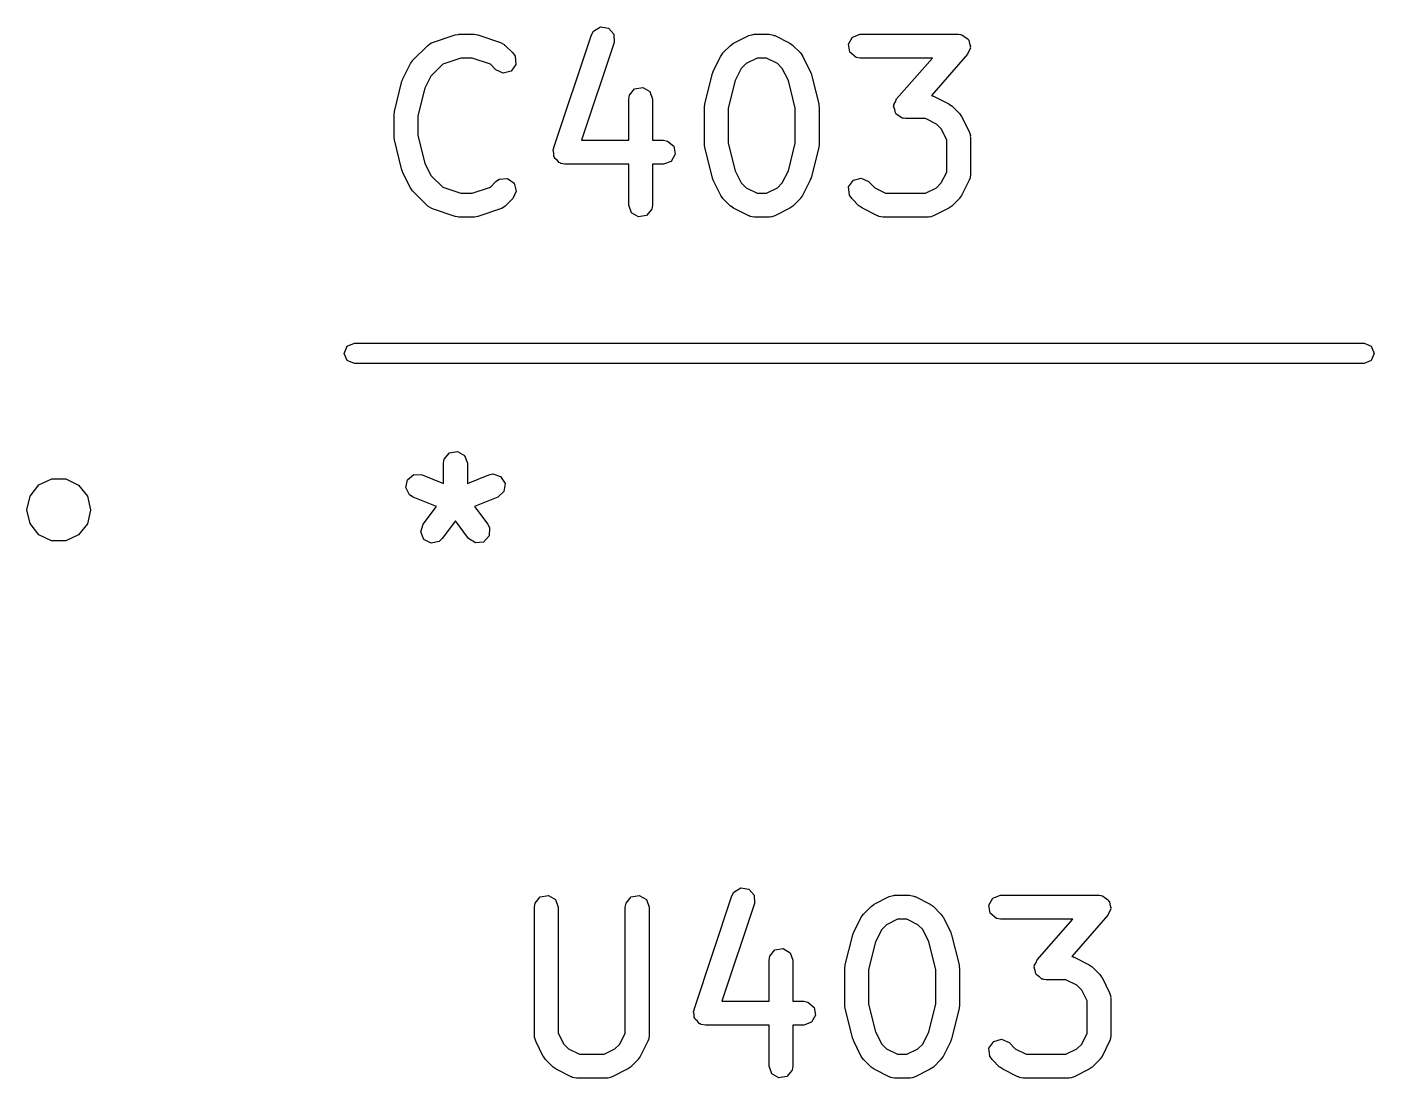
# Model space of a CAD drawing. Extents: x 97.7 to 180.4, y -137 to -64.1.
# Drawn here: x 126.08 to 134.56, y -110 to -103.39 of the extents above; entities that cross this region are included whole.
import ezdxf

# ---------------------------------------------------------------- set-up
doc = ezdxf.new("R2010")
doc.units = 0
doc.layers.add('BLACK', color=7, linetype='CONTINUOUS')

msp = doc.modelspace()

# ---------------------------------------------------------------- linework, layer by layer
at = {"layer": 'BLACK', "linetype": 'CONTINUOUS'}
for p, q in [((128.633, -103.485), (128.776, -103.437)), ((128.776, -103.437), (128.798, -103.434)), ((128.798, -103.434), (128.8, -103.433)), ((128.8, -103.433), (128.895, -103.433)), ((128.895, -103.433), (128.917, -103.437)), ((128.917, -103.437), (128.919, -103.437)), ((128.919, -103.437), (129.062, -103.485)), ((129.395, -104.151), (129.634, -103.437)), ((129.634, -103.437), (129.646, -103.414)), ((129.646, -103.414), (129.69, -103.387)), ((129.69, -103.387), (129.74, -103.395)), ((129.74, -103.395), (129.774, -103.433)), ((129.774, -103.433), (129.776, -103.484)), ((130.528, -103.489), (130.624, -103.441)), ((130.624, -103.441), (130.649, -103.434)), ((130.649, -103.434), (130.653, -103.435)), ((130.653, -103.435), (130.657, -103.433)), ((130.657, -103.433), (130.752, -103.433)), ((130.752, -103.433), (130.778, -103.438)), ((130.778, -103.438), (130.781, -103.441)), ((130.781, -103.441), (130.786, -103.441)), ((130.786, -103.441), (130.881, -103.489)), ((131.25, -103.495), (131.276, -103.451)), ((131.276, -103.451), (131.324, -103.433)), ((131.324, -103.433), (131.943, -103.433)), ((131.943, -103.433), (131.954, -103.435)), ((131.954, -103.435), (131.957, -103.435)), ((131.957, -103.435), (131.96, -103.436)), ((131.96, -103.436), (131.968, -103.438)), ((131.968, -103.438), (131.984, -103.451)), ((131.984, -103.451), (132.001, -103.461)), ((128.509, -103.598), (128.604, -103.503)), ((128.604, -103.503), (128.625, -103.488)), ((128.625, -103.488), (128.63, -103.488)), ((128.63, -103.488), (128.633, -103.485)), ((129.062, -103.485), (129.085, -103.497)), ((129.085, -103.497), (129.087, -103.501)), ((129.087, -103.501), (129.091, -103.503)), ((129.091, -103.503), (129.139, -103.551)), ((129.776, -103.484), (129.571, -104.1)), ((130.461, -103.551), (130.509, -103.503)), ((130.509, -103.503), (130.527, -103.49)), ((130.527, -103.49), (130.528, -103.489)), ((130.881, -103.489), (130.899, -103.502)), ((130.899, -103.502), (130.901, -103.503)), ((130.901, -103.503), (130.948, -103.551)), ((131.259, -103.546), (131.25, -103.495)), ((132.007, -103.539), (131.999, -103.558)), ((132.001, -103.461), (132.003, -103.467)), ((132.003, -103.467), (132.008, -103.471)), ((132.017, -103.521), (132.007, -103.539)), ((132.008, -103.471), (132.011, -103.491)), ((132.011, -103.491), (132.018, -103.51)), ((132.018, -103.51), (132.016, -103.516)), ((132.016, -103.516), (132.017, -103.521)), ((128.447, -103.713), (128.495, -103.618)), ((128.495, -103.618), (128.508, -103.6)), ((128.508, -103.6), (128.509, -103.598)), ((128.698, -103.622), (128.623, -103.696)), ((128.812, -103.583), (128.698, -103.622)), ((128.883, -103.583), (128.812, -103.583)), ((128.998, -103.622), (128.883, -103.583)), ((129.033, -103.657), (128.998, -103.622)), ((129.158, -103.623), (129.129, -103.665)), ((129.139, -103.551), (129.154, -103.572)), ((129.154, -103.572), (129.158, -103.623)), ((130.4, -103.665), (130.447, -103.57)), ((130.447, -103.57), (130.46, -103.552)), ((130.46, -103.552), (130.461, -103.551)), ((130.606, -103.618), (130.576, -103.648)), ((130.675, -103.583), (130.606, -103.618)), ((130.735, -103.583), (130.675, -103.583)), ((130.803, -103.618), (130.735, -103.583)), ((130.834, -103.648), (130.803, -103.618)), ((130.948, -103.551), (130.961, -103.569)), ((130.961, -103.569), (130.962, -103.57)), ((130.962, -103.57), (131.01, -103.665)), ((131.298, -103.579), (131.259, -103.546)), ((131.324, -103.583), (131.298, -103.579)), ((131.778, -103.583), (131.324, -103.583)), ((131.553, -103.84), (131.778, -103.583)), ((131.999, -103.558), (131.772, -103.818)), ((128.623, -103.696), (128.585, -103.773)), ((129.079, -103.678), (129.033, -103.657)), ((129.129, -103.665), (129.079, -103.678)), ((130.346, -103.871), (130.394, -103.681)), ((130.394, -103.681), (130.399, -103.669)), ((130.399, -103.669), (130.4, -103.665)), ((130.576, -103.648), (130.537, -103.725)), ((130.872, -103.725), (130.834, -103.648)), ((131.01, -103.665), (131.014, -103.678)), ((131.014, -103.678), (131.016, -103.681)), ((131.016, -103.681), (131.063, -103.871)), ((128.394, -103.919), (128.441, -103.728)), ((128.441, -103.728), (128.447, -103.716)), ((128.447, -103.716), (128.447, -103.713)), ((128.585, -103.773), (128.542, -103.946)), ((129.872, -103.816), (129.905, -103.777)), ((129.905, -103.777), (129.956, -103.768)), ((129.956, -103.768), (130, -103.794)), ((130, -103.794), (130.018, -103.842)), ((130.537, -103.725), (130.494, -103.899)), ((130.915, -103.899), (130.872, -103.725)), ((129.868, -103.842), (129.872, -103.816)), ((129.868, -104.1), (129.868, -103.842)), ((130.018, -103.842), (130.018, -104.1)), ((130.344, -103.889), (130.347, -103.875)), ((130.347, -103.875), (130.346, -103.871)), ((131.063, -103.871), (131.064, -103.886)), ((131.536, -103.876), (131.546, -103.859)), ((131.537, -103.882), (131.536, -103.876)), ((131.546, -103.859), (131.553, -103.84)), ((131.772, -103.818), (131.778, -103.819)), ((131.778, -103.819), (131.781, -103.822)), ((131.781, -103.822), (131.786, -103.822)), ((131.786, -103.822), (131.881, -103.87)), ((131.881, -103.87), (131.899, -103.883)), ((128.392, -103.937), (128.394, -103.922)), ((128.392, -104.08), (128.392, -103.937)), ((128.394, -103.922), (128.394, -103.919)), ((128.542, -103.946), (128.542, -104.071)), ((130.344, -104.127), (130.344, -103.889)), ((130.494, -103.899), (130.494, -104.118)), ((130.915, -104.118), (130.915, -103.899)), ((131.064, -103.886), (131.065, -103.889)), ((131.065, -103.889), (131.065, -104.127)), ((131.534, -103.888), (131.537, -103.882)), ((131.541, -103.907), (131.534, -103.888)), ((131.545, -103.927), (131.541, -103.907)), ((131.549, -103.931), (131.545, -103.927)), ((131.551, -103.936), (131.549, -103.931)), ((131.568, -103.947), (131.551, -103.936)), ((131.584, -103.96), (131.568, -103.947)), ((131.592, -103.961), (131.584, -103.96)), ((131.595, -103.963), (131.592, -103.961)), ((131.598, -103.962), (131.595, -103.963)), ((131.609, -103.964), (131.598, -103.962)), ((131.899, -103.883), (131.901, -103.884)), ((131.901, -103.884), (131.948, -103.932)), ((131.948, -103.932), (131.961, -103.95)), ((131.961, -103.95), (131.962, -103.951)), ((131.962, -103.951), (132.01, -104.046)), ((131.735, -103.964), (131.609, -103.964)), ((131.803, -103.999), (131.735, -103.964)), ((131.834, -104.029), (131.803, -103.999)), ((131.868, -104.098), (131.834, -104.029)), ((132.01, -104.046), (132.017, -104.071)), ((128.393, -104.083), (128.392, -104.08)), ((128.394, -104.098), (128.393, -104.083)), ((128.441, -104.288), (128.394, -104.098)), ((128.542, -104.071), (128.585, -104.244)), ((129.571, -104.1), (129.868, -104.1)), ((130.018, -104.1), (130.086, -104.1)), ((130.086, -104.1), (130.111, -104.105)), ((130.111, -104.105), (130.151, -104.138)), ((130.345, -104.131), (130.344, -104.127)), ((130.346, -104.146), (130.345, -104.131)), ((130.494, -104.118), (130.537, -104.292)), ((130.872, -104.292), (130.915, -104.118)), ((131.065, -104.127), (131.063, -104.142)), ((131.868, -104.3), (131.868, -104.098)), ((132.017, -104.071), (132.016, -104.076)), ((132.016, -104.076), (132.018, -104.08)), ((132.018, -104.08), (132.018, -104.318)), ((129.393, -104.162), (129.396, -104.157)), ((129.396, -104.182), (129.393, -104.162)), ((129.396, -104.157), (129.395, -104.151)), ((129.397, -104.203), (129.396, -104.182)), ((129.401, -104.207), (129.397, -104.203)), ((129.402, -104.213), (129.401, -104.207)), ((129.417, -104.226), (129.402, -104.213)), ((130.16, -104.188), (130.134, -104.233)), ((130.151, -104.138), (130.16, -104.188)), ((130.394, -104.336), (130.346, -104.146)), ((131.063, -104.146), (131.016, -104.336)), ((131.063, -104.142), (131.063, -104.146)), ((128.443, -104.291), (128.441, -104.288)), ((128.447, -104.304), (128.443, -104.291)), ((128.585, -104.244), (128.623, -104.321)), ((129.431, -104.241), (129.417, -104.226)), ((129.437, -104.242), (129.431, -104.241)), ((129.441, -104.246), (129.437, -104.242)), ((129.467, -104.25), (129.441, -104.246)), ((129.868, -104.25), (129.467, -104.25)), ((129.868, -104.508), (129.868, -104.25)), ((130.086, -104.25), (130.018, -104.25)), ((130.018, -104.25), (130.018, -104.508)), ((130.134, -104.233), (130.086, -104.25)), ((130.537, -104.292), (130.576, -104.369)), ((130.834, -104.369), (130.872, -104.292)), ((131.834, -104.369), (131.868, -104.3)), ((128.495, -104.399), (128.447, -104.304)), ((128.623, -104.321), (128.698, -104.395)), ((128.998, -104.395), (129.033, -104.36)), ((129.033, -104.36), (129.054, -104.345)), ((129.054, -104.345), (129.105, -104.341)), ((129.105, -104.341), (129.147, -104.37)), ((129.147, -104.37), (129.16, -104.42)), ((130.396, -104.339), (130.394, -104.336)), ((130.4, -104.351), (130.396, -104.339)), ((130.447, -104.447), (130.4, -104.351)), ((130.576, -104.369), (130.606, -104.399)), ((130.803, -104.399), (130.834, -104.369)), ((131.01, -104.351), (130.962, -104.447)), ((131.016, -104.336), (131.01, -104.348)), ((131.01, -104.348), (131.01, -104.351)), ((131.251, -104.394), (131.281, -104.352)), ((131.281, -104.352), (131.33, -104.338)), ((131.33, -104.338), (131.377, -104.36)), ((131.377, -104.36), (131.416, -104.399)), ((131.803, -104.399), (131.834, -104.369)), ((132.01, -104.351), (131.962, -104.447)), ((132.013, -104.344), (132.01, -104.347)), ((132.01, -104.347), (132.01, -104.351)), ((132.018, -104.318), (132.013, -104.344)), ((128.496, -104.4), (128.495, -104.399)), ((128.509, -104.419), (128.496, -104.4)), ((128.604, -104.514), (128.509, -104.419)), ((128.698, -104.395), (128.812, -104.433)), ((128.812, -104.433), (128.883, -104.433)), ((128.883, -104.433), (128.998, -104.395)), ((129.139, -104.466), (129.091, -104.514)), ((129.16, -104.42), (129.139, -104.466)), ((130.448, -104.448), (130.447, -104.447)), ((130.461, -104.466), (130.448, -104.448)), ((130.509, -104.514), (130.461, -104.466)), ((130.606, -104.399), (130.675, -104.433)), ((130.675, -104.433), (130.735, -104.433)), ((130.735, -104.433), (130.803, -104.399)), ((130.948, -104.466), (130.901, -104.514)), ((130.949, -104.465), (130.948, -104.466)), ((130.962, -104.447), (130.949, -104.465)), ((131.256, -104.445), (131.251, -104.394)), ((131.271, -104.466), (131.256, -104.445)), ((131.318, -104.514), (131.271, -104.466)), ((131.416, -104.399), (131.484, -104.433)), ((131.484, -104.433), (131.735, -104.433)), ((131.735, -104.433), (131.803, -104.399)), ((131.948, -104.466), (131.901, -104.514)), ((131.949, -104.465), (131.948, -104.466)), ((131.962, -104.447), (131.949, -104.465)), ((128.608, -104.516), (128.604, -104.514)), ((128.61, -104.52), (128.608, -104.516)), ((128.633, -104.532), (128.61, -104.52)), ((128.776, -104.58), (128.633, -104.532)), ((129.062, -104.532), (128.919, -104.58)), ((129.065, -104.529), (129.062, -104.532)), ((129.07, -104.529), (129.065, -104.529)), ((129.091, -104.514), (129.07, -104.529)), ((129.885, -104.557), (129.868, -104.508)), ((130.013, -104.534), (129.98, -104.573)), ((130.018, -104.508), (130.013, -104.534)), ((130.51, -104.514), (130.509, -104.514)), ((130.528, -104.528), (130.51, -104.514)), ((130.624, -104.575), (130.528, -104.528)), ((130.881, -104.528), (130.786, -104.575)), ((130.882, -104.527), (130.881, -104.528)), ((130.901, -104.514), (130.882, -104.527)), ((131.32, -104.514), (131.318, -104.514)), ((131.338, -104.528), (131.32, -104.514)), ((131.433, -104.575), (131.338, -104.528)), ((131.881, -104.528), (131.786, -104.575)), ((131.882, -104.527), (131.881, -104.528)), ((131.901, -104.514), (131.882, -104.527)), ((128.778, -104.579), (128.776, -104.58)), ((128.8, -104.583), (128.778, -104.579)), ((128.895, -104.583), (128.8, -104.583)), ((128.897, -104.583), (128.895, -104.583)), ((128.919, -104.58), (128.897, -104.583)), ((129.93, -104.582), (129.885, -104.557)), ((129.98, -104.573), (129.93, -104.582)), ((130.628, -104.576), (130.624, -104.575)), ((130.631, -104.579), (130.628, -104.576)), ((130.657, -104.583), (130.631, -104.579)), ((130.752, -104.583), (130.657, -104.583)), ((130.757, -104.582), (130.752, -104.583)), ((130.761, -104.583), (130.757, -104.582)), ((130.786, -104.575), (130.761, -104.583)), ((131.438, -104.576), (131.433, -104.575)), ((131.441, -104.579), (131.438, -104.576)), ((131.467, -104.583), (131.441, -104.579)), ((131.752, -104.583), (131.467, -104.583)), ((131.757, -104.582), (131.752, -104.583)), ((131.761, -104.583), (131.757, -104.582)), ((131.786, -104.575), (131.761, -104.583)), ((128.079, -105.441), (128.098, -105.396)), ((128.098, -105.396), (128.143, -105.377)), ((128.143, -105.377), (134.493, -105.377)), ((134.493, -105.377), (134.538, -105.396)), ((134.538, -105.396), (134.556, -105.441)), ((128.098, -105.486), (128.079, -105.441)), ((128.143, -105.504), (128.098, -105.486)), ((134.538, -105.486), (134.493, -105.504)), ((134.556, -105.441), (134.538, -105.486)), ((134.493, -105.504), (128.143, -105.504)), ((128.708, -106.107), (128.74, -106.067)), ((128.74, -106.067), (128.791, -106.059)), ((128.791, -106.059), (128.835, -106.084)), ((128.703, -106.132), (128.708, -106.107)), ((128.703, -106.26), (128.703, -106.132)), ((128.835, -106.084), (128.853, -106.132)), ((128.853, -106.132), (128.853, -106.26)), ((126.158, -106.269), (126.239, -106.231)), ((126.239, -106.231), (126.328, -106.231)), ((126.328, -106.231), (126.408, -106.27)), ((128.466, -106.286), (128.476, -106.236)), ((128.476, -106.236), (128.516, -106.204)), ((128.516, -106.204), (128.568, -106.206)), ((128.568, -106.206), (128.703, -106.26)), ((128.853, -106.26), (128.988, -106.206)), ((128.988, -106.206), (129.014, -106.2)), ((129.014, -106.2), (129.062, -106.216)), ((129.062, -106.216), (129.09, -106.26)), ((126.103, -106.339), (126.158, -106.269)), ((126.408, -106.27), (126.463, -106.339)), ((128.49, -106.331), (128.466, -106.286)), ((128.512, -106.345), (128.49, -106.331)), ((129.082, -106.311), (129.044, -106.345)), ((129.09, -106.26), (129.082, -106.311)), ((126.083, -106.426), (126.103, -106.339)), ((126.463, -106.339), (126.483, -106.426)), ((128.659, -106.404), (128.512, -106.345)), ((128.575, -106.516), (128.659, -106.404)), ((129.044, -106.345), (128.897, -106.404)), ((128.897, -106.404), (128.981, -106.516)), ((126.103, -106.512), (126.083, -106.426)), ((126.483, -106.427), (126.463, -106.513)), ((126.483, -106.426), (126.483, -106.427)), ((128.778, -106.495), (128.695, -106.606)), ((128.861, -106.606), (128.778, -106.495)), ((126.158, -106.582), (126.103, -106.512)), ((126.238, -106.621), (126.158, -106.582)), ((126.407, -106.583), (126.327, -106.621)), ((126.463, -106.513), (126.407, -106.583)), ((128.56, -106.565), (128.575, -106.516)), ((128.58, -106.612), (128.56, -106.565)), ((128.99, -106.59), (128.955, -106.628)), ((128.981, -106.516), (128.993, -106.539)), ((128.993, -106.539), (128.99, -106.59)), ((126.327, -106.621), (126.238, -106.621)), ((128.626, -106.635), (128.58, -106.612)), ((128.676, -106.624), (128.626, -106.635)), ((128.695, -106.606), (128.676, -106.624)), ((128.904, -106.634), (128.861, -106.606)), ((128.955, -106.628), (128.904, -106.634)), ((129.279, -108.901), (129.312, -108.861)), ((129.312, -108.861), (129.363, -108.853)), ((129.363, -108.853), (129.407, -108.878)), ((129.407, -108.878), (129.425, -108.926)), ((129.851, -108.901), (129.884, -108.861)), ((129.884, -108.861), (129.934, -108.853)), ((129.934, -108.853), (129.979, -108.878)), ((129.979, -108.878), (129.996, -108.926)), ((130.279, -109.569), (130.517, -108.855)), ((130.517, -108.855), (130.529, -108.832)), ((130.529, -108.832), (130.573, -108.805)), ((130.573, -108.805), (130.624, -108.813)), ((130.624, -108.813), (130.658, -108.851)), ((130.658, -108.851), (130.659, -108.902)), ((131.411, -108.907), (131.507, -108.859)), ((131.507, -108.859), (131.532, -108.852)), ((131.532, -108.852), (131.536, -108.853)), ((131.536, -108.853), (131.54, -108.851)), ((131.54, -108.851), (131.635, -108.851)), ((131.635, -108.851), (131.661, -108.856)), ((131.661, -108.856), (131.665, -108.859)), ((131.665, -108.859), (131.669, -108.859)), ((131.669, -108.859), (131.764, -108.907)), ((132.133, -108.913), (132.159, -108.869)), ((132.159, -108.869), (132.207, -108.851)), ((132.207, -108.851), (132.826, -108.851)), ((132.826, -108.851), (132.837, -108.853)), ((132.837, -108.853), (132.84, -108.853)), ((132.84, -108.853), (132.843, -108.854)), ((132.843, -108.854), (132.852, -108.856)), ((132.852, -108.856), (132.867, -108.869)), ((132.867, -108.869), (132.884, -108.879)), ((129.275, -108.926), (129.279, -108.901)), ((129.275, -109.736), (129.275, -108.926)), ((129.425, -108.926), (129.425, -109.718)), ((129.846, -108.926), (129.851, -108.901)), ((129.846, -109.718), (129.846, -108.926)), ((129.996, -108.926), (129.996, -109.736)), ((130.659, -108.902), (130.454, -109.518)), ((131.344, -108.969), (131.392, -108.921)), ((131.392, -108.921), (131.41, -108.908)), ((131.41, -108.908), (131.411, -108.907)), ((131.764, -108.907), (131.782, -108.92)), ((131.782, -108.92), (131.784, -108.921)), ((131.784, -108.921), (131.831, -108.969)), ((132.142, -108.964), (132.133, -108.913)), ((132.89, -108.957), (132.882, -108.976)), ((132.884, -108.879), (132.886, -108.885)), ((132.886, -108.885), (132.891, -108.889)), ((132.9, -108.939), (132.89, -108.957)), ((132.891, -108.889), (132.894, -108.909)), ((132.894, -108.909), (132.901, -108.928)), ((132.901, -108.928), (132.899, -108.934)), ((132.899, -108.934), (132.9, -108.939)), ((131.283, -109.083), (131.33, -108.988)), ((131.33, -108.988), (131.344, -108.97)), ((131.344, -108.97), (131.344, -108.969)), ((131.489, -109.036), (131.459, -109.066)), ((131.558, -109.001), (131.489, -109.036)), ((131.618, -109.001), (131.558, -109.001)), ((131.686, -109.036), (131.618, -109.001)), ((131.717, -109.066), (131.686, -109.036)), ((131.831, -108.969), (131.844, -108.987)), ((131.844, -108.987), (131.845, -108.988)), ((131.845, -108.988), (131.893, -109.083)), ((132.181, -108.997), (132.142, -108.964)), ((132.207, -109.001), (132.181, -108.997)), ((132.661, -109.001), (132.207, -109.001)), ((132.436, -109.258), (132.661, -109.001)), ((132.882, -108.976), (132.655, -109.236)), ((131.229, -109.289), (131.277, -109.099)), ((131.277, -109.099), (131.282, -109.087)), ((131.282, -109.087), (131.283, -109.083)), ((131.459, -109.066), (131.42, -109.143)), ((131.755, -109.143), (131.717, -109.066)), ((131.893, -109.083), (131.897, -109.096)), ((131.897, -109.096), (131.899, -109.099)), ((131.899, -109.099), (131.946, -109.289)), ((130.755, -109.234), (130.788, -109.195)), ((130.788, -109.195), (130.839, -109.186)), ((130.839, -109.186), (130.883, -109.212)), ((130.883, -109.212), (130.901, -109.26)), ((131.42, -109.143), (131.377, -109.317)), ((131.799, -109.317), (131.755, -109.143)), ((130.751, -109.26), (130.755, -109.234)), ((130.751, -109.518), (130.751, -109.26)), ((130.901, -109.26), (130.901, -109.518)), ((131.227, -109.307), (131.23, -109.293)), ((131.23, -109.293), (131.229, -109.289)), ((131.946, -109.289), (131.947, -109.304)), ((132.418, -109.306), (132.42, -109.3)), ((132.419, -109.294), (132.429, -109.277)), ((132.42, -109.3), (132.419, -109.294)), ((132.429, -109.277), (132.436, -109.258)), ((132.655, -109.236), (132.661, -109.237)), ((132.661, -109.237), (132.665, -109.24)), ((132.665, -109.24), (132.669, -109.24)), ((132.669, -109.24), (132.764, -109.288)), ((132.764, -109.288), (132.782, -109.301)), ((132.782, -109.301), (132.784, -109.302)), ((131.227, -109.545), (131.227, -109.307)), ((131.377, -109.317), (131.377, -109.536)), ((131.799, -109.536), (131.799, -109.317)), ((131.947, -109.304), (131.949, -109.307)), ((131.949, -109.307), (131.949, -109.545)), ((132.424, -109.325), (132.418, -109.306)), ((132.428, -109.345), (132.424, -109.325)), ((132.432, -109.349), (132.428, -109.345)), ((132.434, -109.354), (132.432, -109.349)), ((132.451, -109.365), (132.434, -109.354)), ((132.467, -109.378), (132.451, -109.365)), ((132.475, -109.379), (132.467, -109.378)), ((132.478, -109.381), (132.475, -109.379)), ((132.481, -109.38), (132.478, -109.381)), ((132.493, -109.382), (132.481, -109.38)), ((132.618, -109.382), (132.493, -109.382)), ((132.686, -109.417), (132.618, -109.382)), ((132.784, -109.302), (132.831, -109.35)), ((132.831, -109.35), (132.844, -109.368)), ((132.844, -109.368), (132.845, -109.369)), ((132.845, -109.369), (132.893, -109.464)), ((132.717, -109.447), (132.686, -109.417)), ((132.751, -109.516), (132.717, -109.447)), ((132.893, -109.464), (132.9, -109.489)), ((130.454, -109.518), (130.751, -109.518)), ((130.901, -109.518), (130.969, -109.518)), ((130.969, -109.518), (130.994, -109.523)), ((130.994, -109.523), (131.034, -109.556)), ((131.228, -109.549), (131.227, -109.545)), ((131.229, -109.564), (131.228, -109.549)), ((131.377, -109.536), (131.42, -109.71)), ((131.755, -109.71), (131.799, -109.536)), ((131.949, -109.545), (131.946, -109.56)), ((132.751, -109.718), (132.751, -109.516)), ((132.9, -109.489), (132.899, -109.494)), ((132.899, -109.494), (132.901, -109.498)), ((132.901, -109.498), (132.901, -109.736)), ((130.276, -109.58), (130.279, -109.575)), ((130.279, -109.6), (130.276, -109.58)), ((130.279, -109.575), (130.279, -109.569)), ((130.28, -109.621), (130.279, -109.6)), ((130.284, -109.625), (130.28, -109.621)), ((130.285, -109.631), (130.284, -109.625)), ((130.3, -109.644), (130.285, -109.631)), ((131.043, -109.606), (131.017, -109.65)), ((131.034, -109.556), (131.043, -109.606)), ((131.277, -109.754), (131.229, -109.564)), ((131.946, -109.564), (131.899, -109.754)), ((131.946, -109.56), (131.946, -109.564)), ((129.425, -109.718), (129.459, -109.787)), ((129.812, -109.787), (129.846, -109.718)), ((130.314, -109.659), (130.3, -109.644)), ((130.32, -109.66), (130.314, -109.659)), ((130.324, -109.664), (130.32, -109.66)), ((130.35, -109.668), (130.324, -109.664)), ((130.751, -109.668), (130.35, -109.668)), ((130.751, -109.926), (130.751, -109.668)), ((130.969, -109.668), (130.901, -109.668)), ((130.901, -109.668), (130.901, -109.926)), ((131.017, -109.65), (130.969, -109.668)), ((131.42, -109.71), (131.459, -109.787)), ((131.717, -109.787), (131.755, -109.71)), ((132.717, -109.787), (132.751, -109.718)), ((129.276, -109.74), (129.275, -109.736)), ((129.275, -109.744), (129.276, -109.74)), ((129.283, -109.769), (129.275, -109.744)), ((129.33, -109.865), (129.283, -109.769)), ((129.459, -109.787), (129.489, -109.817)), ((129.781, -109.817), (129.812, -109.787)), ((129.988, -109.769), (129.941, -109.865)), ((129.989, -109.765), (129.988, -109.769)), ((129.992, -109.762), (129.989, -109.765)), ((129.996, -109.736), (129.992, -109.762)), ((131.279, -109.757), (131.277, -109.754)), ((131.283, -109.769), (131.279, -109.757)), ((131.33, -109.865), (131.283, -109.769)), ((131.459, -109.787), (131.489, -109.817)), ((131.686, -109.817), (131.717, -109.787)), ((131.893, -109.769), (131.845, -109.865)), ((131.899, -109.754), (131.893, -109.766)), ((131.893, -109.766), (131.893, -109.769)), ((132.134, -109.812), (132.164, -109.77)), ((132.164, -109.77), (132.213, -109.756)), ((132.213, -109.756), (132.26, -109.778)), ((132.26, -109.778), (132.299, -109.817)), ((132.686, -109.817), (132.717, -109.787)), ((132.893, -109.769), (132.845, -109.865)), ((132.896, -109.762), (132.893, -109.765)), ((132.893, -109.765), (132.893, -109.769)), ((132.901, -109.736), (132.896, -109.762)), ((129.331, -109.866), (129.33, -109.865)), ((129.344, -109.884), (129.331, -109.866)), ((129.392, -109.932), (129.344, -109.884)), ((129.489, -109.817), (129.558, -109.851)), ((129.558, -109.851), (129.713, -109.851)), ((129.713, -109.851), (129.781, -109.817)), ((129.927, -109.884), (129.879, -109.932)), ((129.941, -109.865), (129.927, -109.883)), ((129.927, -109.883), (129.927, -109.884)), ((131.331, -109.866), (131.33, -109.865)), ((131.344, -109.884), (131.331, -109.866)), ((131.392, -109.932), (131.344, -109.884)), ((131.489, -109.817), (131.558, -109.851)), ((131.558, -109.851), (131.618, -109.851)), ((131.618, -109.851), (131.686, -109.817)), ((131.831, -109.884), (131.784, -109.932)), ((131.832, -109.883), (131.831, -109.884)), ((131.845, -109.865), (131.832, -109.883)), ((132.139, -109.863), (132.134, -109.812)), ((132.154, -109.884), (132.139, -109.863)), ((132.201, -109.932), (132.154, -109.884)), ((132.299, -109.817), (132.367, -109.851)), ((132.367, -109.851), (132.618, -109.851)), ((132.618, -109.851), (132.686, -109.817)), ((132.831, -109.884), (132.784, -109.932)), ((132.832, -109.883), (132.831, -109.884)), ((132.845, -109.865), (132.832, -109.883)), ((129.393, -109.932), (129.392, -109.932)), ((129.411, -109.946), (129.393, -109.932)), ((129.507, -109.993), (129.411, -109.946)), ((129.859, -109.946), (129.764, -109.993)), ((129.861, -109.945), (129.859, -109.946)), ((129.879, -109.932), (129.861, -109.945)), ((130.768, -109.975), (130.751, -109.926)), ((130.813, -110), (130.768, -109.975)), ((130.896, -109.952), (130.863, -109.991)), ((130.901, -109.926), (130.896, -109.952)), ((131.393, -109.932), (131.392, -109.932)), ((131.411, -109.946), (131.393, -109.932)), ((131.507, -109.993), (131.411, -109.946)), ((131.764, -109.946), (131.669, -109.993)), ((131.765, -109.945), (131.764, -109.946)), ((131.784, -109.932), (131.765, -109.945)), ((132.203, -109.932), (132.201, -109.932)), ((132.221, -109.946), (132.203, -109.932)), ((132.316, -109.993), (132.221, -109.946)), ((132.764, -109.946), (132.669, -109.993)), ((132.765, -109.945), (132.764, -109.946)), ((132.784, -109.932), (132.765, -109.945)), ((129.511, -109.994), (129.507, -109.993)), ((129.515, -109.997), (129.511, -109.994)), ((129.54, -110.001), (129.515, -109.997)), ((129.731, -110.001), (129.54, -110.001)), ((129.735, -110), (129.731, -110.001)), ((129.739, -110.001), (129.735, -110)), ((129.764, -109.993), (129.739, -110.001)), ((130.863, -109.991), (130.813, -110)), ((131.511, -109.994), (131.507, -109.993)), ((131.515, -109.997), (131.511, -109.994)), ((131.54, -110.001), (131.515, -109.997)), ((131.635, -110.001), (131.54, -110.001)), ((131.64, -110), (131.635, -110.001)), ((131.644, -110.001), (131.64, -110)), ((131.669, -109.993), (131.644, -110.001)), ((132.321, -109.994), (132.316, -109.993)), ((132.324, -109.997), (132.321, -109.994)), ((132.35, -110.001), (132.324, -109.997)), ((132.635, -110.001), (132.35, -110.001)), ((132.64, -110), (132.635, -110.001)), ((132.644, -110.001), (132.64, -110)), ((132.669, -109.993), (132.644, -110.001))]:
    msp.add_line(p, q, dxfattribs=at)

doc.saveas('drawing.dxf')
